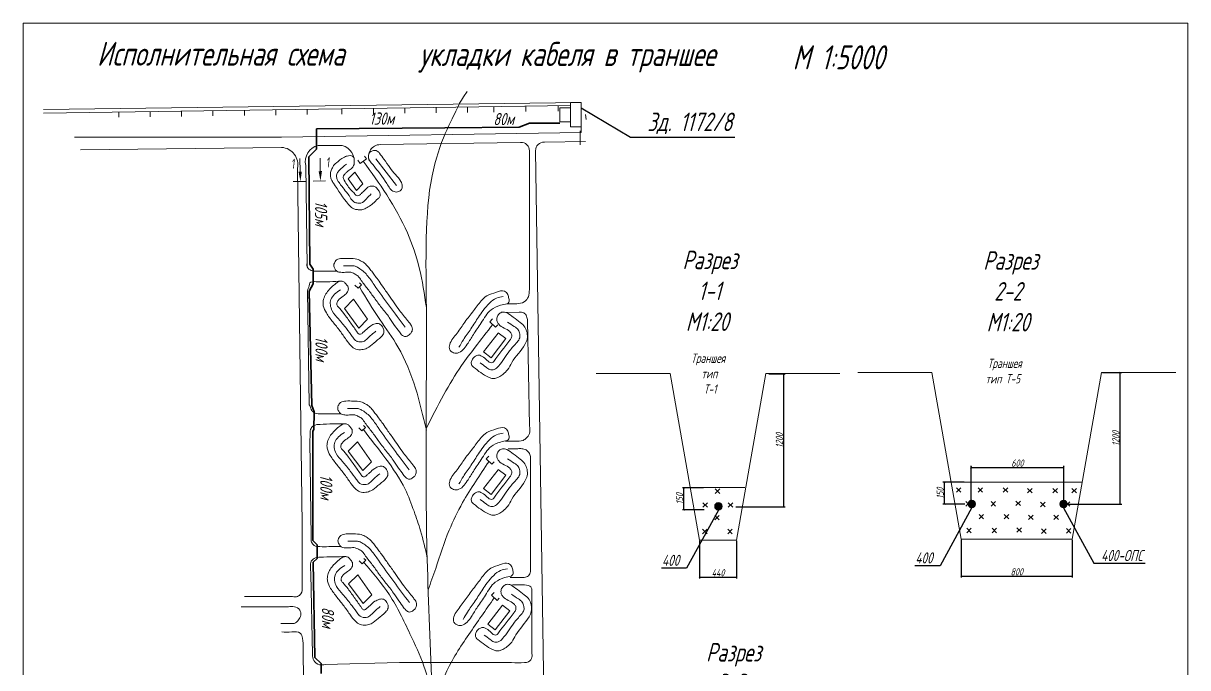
# Model space of a CAD drawing. Header units: millimetres. Extents: x 13096 to 18634, y -492 to 9335.
# Drawn here: x 16575 to 17544, y 3114 to 3650 of the extents above; entities that cross this region are included whole.
import ezdxf
from ezdxf import colors
from ezdxf.entities.mleader import LeaderData, LeaderLine
from ezdxf.enums import TextEntityAlignment as Align
from ezdxf.math import Vec2, Vec3

# ---------------------------------------------------------------- set-up
doc = ezdxf.new("R2010")
doc.units = ezdxf.units.MM
doc.layers.get('Defpoints').update_dxf_attribs({"color": 33})
for name, color, linetype, lineweight in [('Линия выноска', 137, 'Continuous', 20), ('Линия связи (Вновь)', 3, 'Continuous', 60), ('Размерная', 4, 'Continuous', 25), ('Рамка толстая', 7, 'Continuous', 60), ('Строительный', 251, 'Continuous', 13), ('ТаБлица', 253, 'Continuous', 25), ('текст', 7, 'Continuous', 25), ('Элемент эл. схем', 7, 'Continuous', 35)]:
    doc.layers.add(name, color=color, linetype=linetype, lineweight=lineweight)
doc.styles.add('Simplex', font='simplex.shx', dxfattribs={"width": 0.7, "oblique": 15})
doc.dimstyles.new('Simplex', dxfattribs={"dimtxt": 2.5, "dimasz": 2.5, "dimexe": 1.25, "dimexo": 0.625, "dimtad": 1, "dimtxsty": 'Simplex', "dimcen": 2.5, "dimclrt": 2, "dimadec": 0, "dimazin": 0, "dimtfac": 1, "dimtmove": 0, "dimatfit": 3, "dimfxl": 1, "dimarcsym": 0})

# ---------------------------------------------------------------- blocks, each defined once
blk = doc.blocks.new('_None')
blk = doc.blocks.new('_ArchTick')
at = {"color": 0, "linetype": 'ByBlock', "const_width": 0.15}
blk.add_lwpolyline([(-0.5, -0.5), (0.5, 0.5)], dxfattribs=at)
blk = doc.blocks.new('*D133')
at = {"layer": 'Defpoints', "color": 0, "lineweight": 80, "transparency": 16777216}
for p in [(17472.38, 3359.57), (17487.78, 3359.57), (17442.59, 3250.04)]:
    blk.add_point(p, dxfattribs=at)
at = {"layer": 'Размерная', "color": 0, "lineweight": -2, "transparency": 16777216}
for p, q in [((17473, 3359.57), (17489.03, 3359.57)), ((17487.78, 3250.04), (17487.78, 3359.57)), ((17443.22, 3250.04), (17489.03, 3250.04))]:
    blk.add_line(p, q, dxfattribs=at)
at = {"layer": 'Размерная', "color": 0, "lineweight": -2, "transparency": 16777216, "xscale": 1.5, "yscale": 1.5, "zscale": 1.5}
for p, rotation in [((17487.78, 3359.57), 90), ((17487.78, 3250.04), 270)]:
    blk.add_blockref('_ArchTick', p, dxfattribs=dict(at, rotation=rotation))
at = {"layer": 'Размерная', "color": 2, "lineweight": 20, "transparency": 16777216, "insert": (17484.15, 3304.8), "char_height": 2, "attachment_point": 5, "rotation": 90, "style": 'Simplex'}
blk.add_mtext('{\\H3x;1200}', dxfattribs=at)
blk = doc.blocks.new('*D134')
at = {"layer": 'Defpoints', "color": 0, "lineweight": 80, "transparency": 16777216}
for p in [(17355.54, 3220.97), (17447.94, 3220.97), (17447.94, 3190.22)]:
    blk.add_point(p, dxfattribs=at)
at = {"layer": 'Размерная', "color": 0, "lineweight": -2, "transparency": 16777216}
for p, q in [((17355.54, 3220.34), (17355.54, 3188.97)), ((17447.94, 3220.34), (17447.94, 3188.97)), ((17355.54, 3190.22), (17447.94, 3190.22))]:
    blk.add_line(p, q, dxfattribs=at)
at = {"layer": 'Размерная', "color": 0, "lineweight": -2, "transparency": 16777216, "xscale": 1.5, "yscale": 1.5, "zscale": 1.5, "rotation": 180}
blk.add_blockref('_ArchTick', (17355.54, 3190.22), dxfattribs=at)
at = {"layer": 'Размерная', "color": 0, "lineweight": -2, "transparency": 16777216, "xscale": 1.5, "yscale": 1.5, "zscale": 1.5}
blk.add_blockref('_ArchTick', (17447.94, 3190.22), dxfattribs=at)
at = {"layer": 'Размерная', "color": 2, "lineweight": 20, "transparency": 16777216, "insert": (17401.74, 3193.84), "char_height": 2, "attachment_point": 5, "style": 'Simplex'}
blk.add_mtext('{\\H3x;800}', dxfattribs=at)
blk = doc.blocks.new('*D135')
at = {"layer": 'Defpoints', "color": 0, "lineweight": 80, "transparency": 16777216}
for p in [(17194.91, 3358.53), (17207.89, 3358.53), (17167.55, 3247.91)]:
    blk.add_point(p, dxfattribs=at)
at = {"layer": 'Размерная', "color": 0, "lineweight": -2, "transparency": 16777216}
for p, q in [((17195.54, 3358.53), (17209.14, 3358.53)), ((17207.89, 3247.91), (17207.89, 3358.53)), ((17168.17, 3247.91), (17209.14, 3247.91))]:
    blk.add_line(p, q, dxfattribs=at)
at = {"layer": 'Размерная', "color": 0, "lineweight": -2, "transparency": 16777216, "xscale": 1.5, "yscale": 1.5, "zscale": 1.5}
for p, rotation in [((17207.89, 3358.53), 90), ((17207.89, 3247.91), 270)]:
    blk.add_blockref('_ArchTick', p, dxfattribs=dict(at, rotation=rotation))
at = {"layer": 'Размерная', "color": 2, "lineweight": 20, "transparency": 16777216, "insert": (17204.27, 3303.22), "char_height": 2, "attachment_point": 5, "rotation": 90, "style": 'Simplex'}
blk.add_mtext('{\\H3x;1200}', dxfattribs=at)
blk = doc.blocks.new('*D136')
at = {"layer": 'Defpoints', "color": 0, "lineweight": 80, "transparency": 16777216}
for p in [(17137.87, 3220.2), (17168.67, 3220.2), (17168.67, 3189.45)]:
    blk.add_point(p, dxfattribs=at)
at = {"layer": 'Размерная', "color": 0, "lineweight": -2, "transparency": 16777216}
for p, q in [((17137.87, 3219.57), (17137.87, 3188.2)), ((17168.67, 3219.57), (17168.67, 3188.2)), ((17137.87, 3189.45), (17168.67, 3189.45))]:
    blk.add_line(p, q, dxfattribs=at)
at = {"layer": 'Размерная', "color": 0, "lineweight": -2, "transparency": 16777216, "xscale": 1.5, "yscale": 1.5, "zscale": 1.5, "rotation": 180}
blk.add_blockref('_ArchTick', (17137.87, 3189.45), dxfattribs=at)
at = {"layer": 'Размерная', "color": 0, "lineweight": -2, "transparency": 16777216, "xscale": 1.5, "yscale": 1.5, "zscale": 1.5}
blk.add_blockref('_ArchTick', (17168.67, 3189.45), dxfattribs=at)
at = {"layer": 'Размерная', "color": 2, "lineweight": 20, "transparency": 16777216, "insert": (17153.27, 3193.07), "char_height": 2, "attachment_point": 5, "style": 'Simplex'}
blk.add_mtext('{\\H3x;440}', dxfattribs=at)
blk = doc.blocks.new('*D173')
at = {"layer": 'Defpoints', "color": 0, "lineweight": 80, "transparency": 16777216}
for p in [(17440.79, 3280.71), (17363.79, 3251.47), (17440.79, 3251.47)]:
    blk.add_point(p, dxfattribs=at)
at = {"layer": 'Размерная', "color": 0, "lineweight": -2, "transparency": 16777216}
for p, q in [((17363.79, 3252.09), (17363.79, 3281.96)), ((17363.79, 3280.71), (17440.79, 3280.71)), ((17440.79, 3252.09), (17440.79, 3281.96))]:
    blk.add_line(p, q, dxfattribs=at)
at = {"layer": 'Размерная', "color": 0, "lineweight": -2, "transparency": 16777216, "xscale": 1.5, "yscale": 1.5, "zscale": 1.5, "rotation": 180}
blk.add_blockref('_ArchTick', (17363.79, 3280.71), dxfattribs=at)
at = {"layer": 'Размерная', "color": 0, "lineweight": -2, "transparency": 16777216, "xscale": 1.5, "yscale": 1.5, "zscale": 1.5}
blk.add_blockref('_ArchTick', (17440.79, 3280.71), dxfattribs=at)
at = {"layer": 'Размерная', "color": 2, "lineweight": 20, "transparency": 16777216, "insert": (17402.29, 3284.33), "char_height": 2, "attachment_point": 5, "style": 'Simplex'}
blk.add_mtext('{\\H3x;600}', dxfattribs=at)
blk = doc.blocks.new('*D174')
at = {"layer": 'Defpoints', "color": 0, "lineweight": 80, "transparency": 16777216}
for p in [(17341.62, 3268.37), (17358.66, 3268.37), (17359.06, 3250.1)]:
    blk.add_point(p, dxfattribs=at)
at = {"layer": 'Размерная', "color": 0, "lineweight": -2, "transparency": 16777216}
for p, q in [((17358.03, 3268.37), (17340.37, 3268.37)), ((17341.62, 3250.1), (17341.62, 3268.37)), ((17358.44, 3250.1), (17340.37, 3250.1))]:
    blk.add_line(p, q, dxfattribs=at)
at = {"layer": 'Размерная', "color": 0, "lineweight": -2, "transparency": 16777216, "xscale": 1.5, "yscale": 1.5, "zscale": 1.5}
for p, rotation in [((17341.62, 3268.37), 90), ((17341.62, 3250.1), 270)]:
    blk.add_blockref('_ArchTick', p, dxfattribs=dict(at, rotation=rotation))
at = {"layer": 'Размерная', "color": 2, "lineweight": 20, "transparency": 16777216, "insert": (17337.99, 3259.23), "char_height": 2, "attachment_point": 5, "rotation": 90, "style": 'Simplex'}
blk.add_mtext('{\\H3x;150}', dxfattribs=at)
blk = doc.blocks.new('*D175')
at = {"layer": 'Defpoints', "color": 0, "lineweight": 80, "transparency": 16777216}
for p in [(17124.84, 3263.77), (17141.88, 3263.77), (17142.28, 3245.51)]:
    blk.add_point(p, dxfattribs=at)
at = {"layer": 'Размерная', "color": 0, "lineweight": -2, "transparency": 16777216}
for p, q in [((17141.26, 3263.77), (17123.59, 3263.77)), ((17124.84, 3245.51), (17124.84, 3263.77)), ((17141.66, 3245.51), (17123.59, 3245.51))]:
    blk.add_line(p, q, dxfattribs=at)
at = {"layer": 'Размерная', "color": 0, "lineweight": -2, "transparency": 16777216, "xscale": 1.5, "yscale": 1.5, "zscale": 1.5}
for p, rotation in [((17124.84, 3263.77), 90), ((17124.84, 3245.51), 270)]:
    blk.add_blockref('_ArchTick', p, dxfattribs=dict(at, rotation=rotation))
at = {"layer": 'Размерная', "color": 2, "lineweight": 20, "transparency": 16777216, "insert": (17121.21, 3254.64), "char_height": 2, "attachment_point": 5, "rotation": 90, "style": 'Simplex'}
blk.add_mtext('{\\H3x;150}', dxfattribs=at)

msp = doc.modelspace()

# ---------------------------------------------------------------- hatches: boundary and pattern name
at = {"layer": 'Элемент эл. схем', "lineweight": 20, "true_color": 0x000000}
for points in [[(17156.63769, 3248.28291, 1), (17150.47769, 3248.28291, 1)], [(17367.40663, 3250.28659, 1), (17361.24663, 3250.28659, 1)], [(17443.78153, 3250.23668, 1), (17437.62153, 3250.23668, 1)]]:
    msp.add_hatch(color=18, dxfattribs=at).paths.add_polyline_path(points)

# ---------------------------------------------------------------- linework, layer by layer
at = {"color": 18, "lineweight": 20, "true_color": 0x000000}
for points in [[(17030.58113, 3584.43718), (17039.46994, 3584.43718), (17039.46994, 3564.07722), (17030.58113, 3564.07722)], [(17021.75464, 3579.82884), (17030.59932, 3579.82884), (17030.59932, 3568.15823), (17021.75464, 3568.15823)]]:
    msp.add_lwpolyline(points, close=True, dxfattribs=at)
at = {"layer": 'Линия связи (Вновь)', "color": 18, "lineweight": 35, "true_color": 0x000000}
for p, q in [((16987.93767, 3563.88299), (16996.53002, 3567.2206)), ((16996.53002, 3567.2206), (17021.66943, 3567.18672)), ((16819.37296, 3562.39979), (16925.91522, 3563.3176)), ((16819.37842, 3545.62586), (16819.37296, 3562.39979)), ((16925.91522, 3563.3176), (16987.93767, 3563.88299)), ((16812.73595, 3539.17221), (16819.37842, 3545.62586)), ((16813.71703, 3449.71341), (16812.73595, 3539.17221)), ((16816.40809, 3445.59696), (16813.71703, 3449.71341)), ((16816.40809, 3433.51969), (16816.40809, 3445.59696)), ((16813.10519, 3427.45214), (16816.40809, 3433.51969)), ((16815.44008, 3332.17352), (16813.10519, 3427.45214)), ((16817.22546, 3326.92827), (16815.44008, 3332.17352)), ((16817.14424, 3312.37725), (16817.22546, 3326.92827)), ((16816.27691, 3310.84353), (16817.14424, 3312.37725)), ((16816.27691, 3219.75184), (16816.27691, 3310.84353)), ((16819.66181, 3216.32783), (16816.27691, 3219.75184)), ((16819.66181, 3204.81057), (16819.66181, 3216.32783)), ((16816.52085, 3201.71371), (16819.66181, 3204.81057)), ((16817.79098, 3122.40507), (16816.52085, 3201.71371)), ((16823.00161, 3117.53202), (16817.79098, 3122.40507)), ((16823.00161, 3109.16998), (16823.00161, 3117.53202))]:
    msp.add_line(p, q, dxfattribs=at)
at = {"layer": 'Рамка толстая', "color": 18, "lineweight": 20, "true_color": 0x000000}
for p, q in [((16575.33495, 3650.27478), (17543.95995, 3650.27478)), ((16575.33495, 3650.27478), (16575.33495, 2317.14978)), ((17543.95995, 3650.27478), (17543.95995, 2317.14978))]:
    msp.add_line(p, q, dxfattribs=at)
at = {"layer": 'Строительный', "color": 18, "lineweight": 20, "true_color": 0x000000}
for p, q in [((17039.46994, 3584.43718), (16592.12979, 3578.50094)), ((17030.58113, 3581.73594), (16592.2407, 3575.58478)), ((16654.74584, 3576.46191), (16654.74584, 3572.05191)), ((16680.87731, 3576.8286), (16680.87731, 3572.4186)), ((16707.00878, 3577.1953), (16707.00878, 3572.7853)), ((16733.14025, 3577.562), (16733.14025, 3573.152)), ((16759.27172, 3577.9287), (16759.27172, 3573.5187)), ((16785.40319, 3578.2954), (16785.40319, 3573.8854)), ((16811.53466, 3578.6621), (16811.53466, 3574.2521)), ((16840.45201, 3579.06789), (16840.45201, 3574.65789)), ((16866.58348, 3579.43459), (16866.58348, 3575.02459)), ((16892.71495, 3579.80129), (16892.71495, 3575.39129)), ((16918.84642, 3580.16799), (16918.84642, 3575.75799)), ((16944.97789, 3580.53469), (16944.97789, 3576.12469)), ((16966.84726, 3580.84158), (16966.84726, 3576.43158)), ((16993.39995, 3581.21419), (16993.39995, 3576.80419)), ((17020.37732, 3581.59276), (17020.37732, 3577.18276)), ((17043.51589, 3570.10296), (17042.92892, 3574.47372)), ((16790.09638, 3555.55927), (16617.95162, 3555.55927)), ((17039.46994, 3559.38212), (16790.09638, 3555.55927)), ((17038.6541, 3549.11829), (17038.6541, 3560.89494)), ((17039.46994, 3564.07722), (17039.46994, 3559.38212)), ((16790.25986, 3546.99504), (16622.80822, 3544.99548)), ((16840.47953, 3548.68976), (16820.64953, 3548.68976)), ((16989.07334, 3551.05026), (16872.20235, 3549.32117)), ((17042.8829, 3551.81844), (17008.78117, 3551.25484)), ((16855.43611, 3533.69603), (16853.631, 3536.27468)), ((16860.7657, 3537.42683), (16855.43611, 3533.69603)), ((16859.21105, 3539.6477), (16860.7657, 3537.42683)), ((16868.47865, 3537.45231), (16885.77163, 3515.18979)), ((16996.30542, 3428.65966), (16996.30542, 3544.05731)), ((17001.5491, 3544.26189), (17016.09021, 2563.96672)), ((16803.50438, 3529.66952), (16807.37936, 3232.95329)), ((16811.54523, 3447.79113), (16810.30517, 3531.93431)), ((16851.13993, 3526.5175), (16845.48138, 3520.85895)), ((16857.83525, 3516.64282), (16851.13993, 3526.5175)), ((16845.48138, 3520.85895), (16852.41566, 3511.22323)), ((16852.41566, 3511.22323), (16857.83525, 3516.64282)), ((16851.25994, 3432.24484), (16853.76552, 3429.73926)), ((16853.76552, 3429.73926), (16856.65801, 3432.63174)), ((16856.65801, 3432.63174), (16855.02121, 3434.26855)), ((16813.23986, 3332.8046), (16811.84335, 3427.56265)), ((16850.07021, 3420.66944), (16842.40815, 3413.00738)), ((16861.79259, 3403.97114), (16850.07021, 3420.66944)), ((16842.40815, 3413.00738), (16854.50819, 3396.68674)), ((16987.82493, 3409.94862), (16977.57985, 3409.47539)), ((16854.50819, 3396.68674), (16861.79259, 3403.97114)), ((16963.55783, 3401.9617), (16965.75607, 3404.21461)), ((16968.21418, 3397.41836), (16963.55783, 3401.9617)), ((16996.41256, 3315.30954), (16994.80327, 3402.84759)), ((16970.10741, 3399.35868), (16968.21418, 3397.41836)), ((16854.54454, 3313.55659), (16857.05013, 3311.051)), ((16857.05013, 3311.051), (16859.94262, 3313.94349)), ((16859.94262, 3313.94349), (16858.30582, 3315.58029)), ((16814.86883, 3222.27287), (16813.68384, 3302.67867)), ((16853.35482, 3301.98119), (16845.69276, 3294.31913)), ((16845.69276, 3294.31913), (16857.79279, 3277.99849)), ((16865.0772, 3285.28289), (16853.35482, 3301.98119)), ((16857.79279, 3277.99849), (16865.0772, 3285.28289)), ((16960.41521, 3287.9216), (16962.61345, 3290.17452)), ((16965.07155, 3283.37826), (16960.41521, 3287.9216)), ((16966.96478, 3285.31859), (16965.07155, 3283.37826)), ((16997.17686, 3198.54822), (16997.17686, 3285.9126)), ((17150.94887, 3262.746), (17154.69088, 3259.00399)), ((17154.69088, 3262.746), (17150.94887, 3259.00399)), ((17351.58681, 3263.74041), (17355.32882, 3259.9984)), ((17355.32882, 3263.74041), (17351.58681, 3259.9984)), ((17369.54018, 3263.75798), (17373.28218, 3260.01597)), ((17373.28218, 3263.75798), (17369.54018, 3260.01597)), ((17390.57463, 3263.75798), (17394.31664, 3260.01597)), ((17394.31664, 3263.75798), (17390.57463, 3260.01597)), ((17410.79508, 3263.20117), (17414.53709, 3259.45916)), ((17414.53709, 3263.20117), (17410.79508, 3259.45916)), ((17431.82953, 3263.20117), (17435.57154, 3259.45916)), ((17435.57154, 3263.20117), (17431.82953, 3259.45916)), ((17447.68688, 3263.2244), (17451.42889, 3259.4824)), ((17451.42889, 3263.2244), (17447.68688, 3259.4824)), ((17140.74551, 3251.24444), (17144.48752, 3247.50243)), ((17144.48752, 3251.24444), (17140.74551, 3247.50243)), ((17161.77997, 3251.24444), (17165.52198, 3247.50243)), ((17165.52198, 3251.24444), (17161.77997, 3247.50243)), ((17359.33682, 3252.25642), (17363.07883, 3248.51441)), ((17363.07883, 3252.25642), (17359.33682, 3248.51441)), ((17380.37127, 3252.25642), (17384.11328, 3248.51441)), ((17384.11328, 3252.25642), (17380.37127, 3248.51441)), ((17401.00119, 3252.66041), (17404.7432, 3248.9184)), ((17404.7432, 3252.66041), (17401.00119, 3248.9184)), ((17421.62617, 3251.69961), (17425.36818, 3247.9576)), ((17425.36818, 3251.69961), (17421.62617, 3247.9576)), ((17442.2561, 3252.1036), (17445.9981, 3248.36159)), ((17445.9981, 3252.1036), (17442.2561, 3248.36159)), ((17150.54568, 3240.70061), (17154.28769, 3236.9586)), ((17154.28769, 3240.70061), (17150.54568, 3236.9586)), ((17370.36855, 3241.51654), (17374.11056, 3237.77454)), ((17374.11056, 3241.51654), (17370.36855, 3237.77454)), ((17391.403, 3241.51654), (17395.14501, 3237.77454)), ((17395.14501, 3241.51654), (17391.403, 3237.77454)), ((17411.62345, 3240.95974), (17415.36546, 3237.21773)), ((17415.36546, 3240.95974), (17411.62345, 3237.21773)), ((17432.65791, 3240.95974), (17436.39992, 3237.21773)), ((17436.39992, 3240.95974), (17432.65791, 3237.21773)), ((16807.37936, 3232.95329), (16807.37936, 3186.60804)), ((17140.34233, 3229.19905), (17144.08433, 3225.45704)), ((17144.08433, 3229.19905), (17140.34233, 3225.45704)), ((17161.37678, 3229.19905), (17165.11879, 3225.45704)), ((17165.11879, 3229.19905), (17161.37678, 3225.45704)), ((17360.16519, 3230.01499), (17363.9072, 3226.27298)), ((17363.9072, 3230.01499), (17360.16519, 3226.27298)), ((17381.19965, 3230.01499), (17384.94165, 3226.27298)), ((17384.94165, 3230.01499), (17381.19965, 3226.27298)), ((17401.82957, 3230.41898), (17405.57158, 3226.67697)), ((17405.57158, 3230.41898), (17401.82957, 3226.67697)), ((17422.45455, 3229.45818), (17426.19656, 3225.71617)), ((17426.19656, 3229.45818), (17422.45455, 3225.71617)), ((17443.08447, 3229.86217), (17446.82648, 3226.12016)), ((17446.82648, 3229.86217), (17443.08447, 3226.12016)), ((16854.81666, 3203.00487), (16857.32225, 3200.49928)), ((16857.32225, 3200.49928), (16860.21474, 3203.39177)), ((16860.21474, 3203.39177), (16858.57794, 3205.02857)), ((16814.55334, 3192.13575), (16815.81749, 3124.94424)), ((16853.62694, 3191.42947), (16845.96488, 3183.76741)), ((16865.34932, 3174.73117), (16853.62694, 3191.42947)), ((16845.96488, 3183.76741), (16858.06491, 3167.44676)), ((16799.18617, 3173.22804), (16759.28561, 3173.22804)), ((16858.06491, 3167.44676), (16865.34932, 3174.73117)), ((16964.76409, 3174.47279), (16966.96233, 3176.7257)), ((16969.42043, 3169.92945), (16964.76409, 3174.47279)), ((16971.31367, 3171.86977), (16969.42043, 3169.92945)), ((16998.40673, 3126.35378), (16998.40673, 3175.99092)), ((16756.49329, 3164.778), (16795.9709, 3164.778)), ((16888.35774, 3118.23193), (16826.41138, 3116.6955)), ((16974.71088, 3118.23193), (16888.35774, 3118.23193))]:
    msp.add_line(p, q, dxfattribs=at)
for points in [[(16970.24382, 3392.4605), (16958.29111, 3376.76224), (16964.54656, 3371.99932), (16976.68162, 3387.93707), (16970.42617, 3392.69999)], [(16970.24382, 3278.72463), (16958.29111, 3263.02637), (16964.54656, 3258.26345), (16976.68162, 3274.2012), (16970.42617, 3278.96412)], [(16973.87241, 3166.10443), (16961.73736, 3150.16668), (16967.99281, 3145.40376), (16980.12786, 3161.34151), (16973.87241, 3166.10443)]]:
    msp.add_lwpolyline(points, dxfattribs=at)
for centre, radius, start, end in [((16789.21069, 3532.46784), 14.56504, 348.92312265, 85.86922356), ((16823.9107, 3535.10551), 13.97022, 103.49952732, 193.12034259), ((16836.84978, 3535.31381), 13.85969, 348.95296455, 74.81764387), ((16872.32737, 3539.43242), 9.88954, 90.72433398, 202.13249375), ((16989.73252, 3544.49582), 6.58751, 356.18317171, 95.74288416), ((17008.122, 3544.7004), 6.58751, 84.25711584, 183.81682829)]:
    msp.add_arc(centre, radius, start, end, dxfattribs=at)
msp.add_open_spline([(16944.46245, 3593.43579), (16935.0754, 3579.25608), (16944.46245, 3593.43579), (16908.16306, 3527.65158), (16911.94505, 3394.77422), (16908.15744, 3222.59445), (16920.11912, 3024.54384), (16918.20496, 2830.71075), (16916.07221, 2696.77587), (16919.65874, 2609.81399), (16929.29255, 2559.13693), (16929.29255, 2559.13693), (16929.29255, 2559.13693), (16929.29255, 2559.13693), (16929.29255, 2559.13693), (16929.29255, 2559.13693), (16929.29255, 2559.13693), (16929.29255, 2559.13693), (16929.29255, 2559.13693)], degree=3, knots=[0, 0, 0, 0, 25.836333109, 49.871244762, 76.873917157, 116.334767859, 166.936096042, 211.721259242, 248.246118291, 257.850777941, 271.152471293, 282.284588503, 290.662390358, 305.749777897, 312.760031631, 324.633986925, 330.142951601, 332.123990533, 332.123990533, 332.123990533, 332.123990533], dxfattribs=at)
for points in [[(16850.45266, 3532.65808), (16848.95856, 3529.85759), (16845.47445, 3527.43871), (16844.05237, 3526.01663), (16842.2521, 3524.21636), (16841.40788, 3522.35755), (16842.2521, 3519.64369), (16845.25507, 3515.0036), (16848.30905, 3511.18555), (16850.75856, 3508.73604), (16852.64721, 3506.84738), (16853.9781, 3506.84738), (16855.7497, 3507.76374), (16856.69397, 3508.70802), (16857.96305, 3509.97709), (16859.23207, 3511.24611), (16861.41609, 3513.43013), (16863.99303, 3514.75827), (16866.20202, 3514.75827), (16868.62318, 3513.78142), (16870.09896, 3512.30563), (16871.63487, 3509.88762), (16872.10439, 3508.17671), (16871.63487, 3505.58085), (16870.0707, 3504.01668), (16867.97522, 3501.9212), (16860.23265, 3496.35823), (16856.98476, 3495.11929), (16853.97306, 3495.11929), (16851.00993, 3495.58198), (16848.48459, 3496.9055), (16845.91911, 3499.47098), (16833.32325, 3517.23369), (16831.71725, 3520.04927), (16831.00703, 3522.56649), (16830.88092, 3526.11641), (16832.11949, 3529.25381), (16833.47153, 3531.81968), (16835.8075, 3534.15564), (16841.9097, 3538.61783), (16844.68491, 3539.82171), (16847.35057, 3540.17596), (16849.06681, 3539.82171), (16850.32251, 3538.56602)], [(16858.1009, 3535.56143), (16877.65882, 3507.45207), (16894.81489, 3475.91475), (16904.77587, 3446.69474), (16910.60895, 3413.78623)], [(16866.33631, 3532.35125), (16877.75617, 3516.84854), (16883.7745, 3510.17966), (16887.57041, 3510.17966), (16889.87185, 3511.88172), (16890.52942, 3514.80807), (16889.45341, 3518.57053), (16884.84686, 3524.35341), (16880.36168, 3530.18635), (16875.24764, 3537.15776), (16871.65577, 3542.10061), (16869.80361, 3543.95277), (16867.68053, 3544.54919), (16865.73775, 3544.13114), (16863.55585, 3542.99643), (16862.43783, 3539.43242), (16863.49685, 3535.87482), (16866.33631, 3532.35125)], [(16844.11044, 3533.16177), (16838.14607, 3527.85392), (16836.38657, 3525.41692), (16835.99618, 3522.54047), (16836.82645, 3519.66401), (16839.34565, 3515.92758), (16843.22454, 3510.97368), (16847.26995, 3505.36531), (16850.26909, 3501.64989), (16853.58815, 3500.61117), (16856.14741, 3500.61117), (16860.7461, 3504.20674), (16864.78494, 3508.28172)], [(16836.10303, 3443.99729), (16825.85405, 3443.99729), (16818.51071, 3443.99729), (16813.86188, 3444.99161), (16812.05233, 3446.80115), (16811.31211, 3448.60886), (16811.49035, 3451.51547)], [(16896.76871, 3400.69147), (16898.61074, 3397.86151), (16898.99269, 3395.65308), (16898.0127, 3392.74085), (16896.18912, 3390.91727), (16893.06538, 3389.58597), (16890.71452, 3390.48348), (16888.18003, 3393.47951), (16884.21515, 3398.84281), (16879.78619, 3405.41219), (16873.39275, 3413.70181), (16867.35154, 3421.677), (16862.0827, 3428.9476), (16856.53412, 3436.22079), (16853.65019, 3439.98106), (16850.73794, 3441.87399), (16847.72027, 3443.03078), (16843.3233, 3443.03078), (16839.49877, 3443.03078), (16836.13112, 3443.97709), (16834.40924, 3446.16426), (16833.56952, 3448.73104), (16834.11067, 3450.77076), (16835.93094, 3453.30197), (16840.38699, 3454.58468), (16846.71549, 3454.58468), (16852.82175, 3454.04549), (16856.92963, 3452.12865), (16859.93059, 3450.02752), (16862.69738, 3446.98057), (16865.16209, 3443.87563), (16867.54652, 3440.55673), (16870.42773, 3436.85629), (16874.07151, 3431.55095), (16879.50157, 3423.94949), (16888.39071, 3411.28035), (16894.95572, 3403.01165), (16896.76871, 3400.69147)], [(16893.07663, 3397.42675), (16867.16615, 3432.7328), (16861.24168, 3440.7875), (16857.96117, 3444.06801), (16854.24009, 3446.6895), (16851.27764, 3448.20688), (16848.33335, 3448.48377), (16841.63532, 3448.48377)], [(16840.01587, 3435.71356), (16818.89682, 3435.22867), (16813.67911, 3434.15458), (16813.06531, 3431.86173), (16811.84335, 3427.56265), (16811.93433, 3421.38954)], [(16836.38838, 3434.57441), (16829.16007, 3427.98429), (16826.49868, 3424.04097), (16824.86465, 3419.3996), (16824.86465, 3415.28926), (16827.42759, 3409.28766), (16832.78673, 3401.77881), (16838.68572, 3394.37437), (16843.97731, 3386.9013), (16848.01776, 3381.89859), (16851.92662, 3379.17778), (16857.02843, 3378.69502), (16861.16156, 3379.91138), (16867.0353, 3384.20712), (16873.06562, 3389.46609), (16875.21437, 3392.76889), (16875.21437, 3395.20161), (16874.12503, 3397.60233), (16871.5567, 3400.17065), (16867.96825, 3400.17065), (16864.34775, 3398.52673), (16859.98256, 3394.87704), (16858.11165, 3393.16651), (16855.95475, 3391.5621), (16854.72361, 3391.5621), (16853.14135, 3393.14436), (16847.82457, 3400.73378), (16841.89177, 3408.84003), (16837.45746, 3414.10628), (16836.18018, 3415.93165), (16836.18018, 3417.44144), (16837.25585, 3419.68977), (16841.53004, 3423.30157), (16844.49881, 3425.89892), (16845.4959, 3427.84141), (16845.4959, 3430.83527), (16843.82578, 3433.25093), (16841.93499, 3435.14172), (16839.03419, 3435.65537), (16837.01509, 3434.93316), (16836.38838, 3434.57441)], [(16854.9358, 3430.90954), (16871.88417, 3403.69685), (16887.01664, 3381.01962), (16901.57693, 3346.72378), (16910.6564, 3311.64966)], [(16839.13116, 3428.43812), (16834.24121, 3424.74986), (16831.19652, 3420.38089), (16830.77553, 3415.91615), (16832.33024, 3410.95304), (16837.56704, 3404.23859), (16844.1017, 3396.2532), (16848.92766, 3389.71206), (16851.19267, 3386.79509), (16853.20442, 3385.49759), (16855.82735, 3385.06509), (16858.37388, 3385.39582), (16861.58658, 3387.94188), (16868.59446, 3394.10424)], [(16977.82651, 3416.80594), (16972.27166, 3415.56942), (16964.45337, 3411.78232), (16956.26661, 3400.97866), (16949.70543, 3391.16608), (16944.61173, 3383.14032), (16936.43598, 3375.85427), (16932.24417, 3376.49407), (16930.08719, 3378.65105), (16930.08719, 3382.89717), (16936.23647, 3392.53982), (16942.66962, 3401.66398), (16949.77554, 3410.92505), (16956.14821, 3419.19026), (16960.84443, 3423.39855), (16968.93696, 3426.48127), (16975.51578, 3427.35375), (16978.3672, 3424.50233), (16979.24184, 3421.30463), (16979.24184, 3418.28007), (16977.82651, 3416.80594)], [(16974.54342, 3422.92604), (16968.89566, 3421.59396), (16963.17775, 3417.41944), (16957.76353, 3411.25748), (16954.02489, 3405.85885), (16947.72271, 3396.13737), (16941.43608, 3386.92506), (16937.7163, 3380.6978)], [(16996.30542, 3428.65966), (16995.45789, 3422.72684), (16992.03639, 3418.45781), (16985.75417, 3416.80594), (16977.82651, 3416.80594)], [(16977.57985, 3409.47539), (16973.91027, 3409.94862), (16971.27441, 3408.49837), (16969.53002, 3405.71106), (16969.53002, 3402.18333), (16970.92255, 3399.79839), (16979.97403, 3393.73665), (16981.50747, 3391.69298), (16981.50747, 3388.97602), (16980.14771, 3386.64223), (16966.62334, 3368.90523), (16965.61933, 3367.90122), (16963.9891, 3367.90122), (16960.17326, 3370.73329), (16955.98204, 3373.65527), (16953.98306, 3374.11614), (16951.55356, 3373.34804), (16949.02473, 3370.81921), (16948.00871, 3367.96301), (16948.5315, 3365.50508), (16949.94548, 3364.0911), (16962.25401, 3355.74599), (16965.01659, 3354.72201), (16967.71154, 3354.72201), (16970.66521, 3355.73435), (16974.33035, 3358.14676), (16978.19233, 3362.00874), (16981.67757, 3367.90057), (16992.6466, 3383.0568), (16994.44992, 3387.45049), (16994.35087, 3392.83873), (16992.59364, 3397.37111), (16988.63342, 3401.33133), (16982.93036, 3405.67819), (16977.57985, 3409.47539)], [(16994.80327, 3402.84759), (16994.02108, 3406.41771), (16991.60157, 3409.31969), (16987.82493, 3409.94862)], [(16978.08248, 3401.68541), (16983.73454, 3397.88791), (16987.00678, 3395.18012), (16988.29585, 3391.67983), (16988.29585, 3388.62598), (16986.08309, 3384.96057), (16979.90019, 3377.71291), (16970.65771, 3364.95439), (16967.04769, 3362.1767), (16963.31594, 3362.1767), (16960.36849, 3364.05041), (16955.37729, 3367.77862)], [(16910.40908, 3312.71013), (16925.19768, 3341.38647), (16939.94869, 3365.40141), (16951.26167, 3380.78608), (16965.88601, 3399.69003)], [(16839.38764, 3325.30904), (16829.13865, 3325.30904), (16821.79532, 3325.30904), (16817.14648, 3326.30336), (16815.33694, 3328.1129), (16814.59671, 3329.92061), (16813.23986, 3332.8046)], [(16900.05332, 3282.00322), (16901.89535, 3279.17325), (16902.27729, 3276.96483), (16901.29731, 3274.0526), (16899.47372, 3272.22902), (16896.34999, 3270.89771), (16893.99913, 3271.79523), (16891.46463, 3274.79126), (16887.49976, 3280.15456), (16883.0708, 3286.72393), (16876.67735, 3295.01356), (16870.63615, 3302.98875), (16865.36731, 3310.25935), (16859.81873, 3317.53254), (16856.9348, 3321.29281), (16854.02254, 3323.18574), (16851.00487, 3324.34253), (16846.60791, 3324.34253), (16842.78338, 3324.34253), (16839.41572, 3325.28884), (16837.69385, 3327.476), (16836.85412, 3330.04279), (16837.39528, 3332.08251), (16839.21554, 3334.61372), (16843.6716, 3335.89643), (16850.00009, 3335.89643), (16856.10635, 3335.35724), (16860.21423, 3333.4404), (16863.2152, 3331.33927), (16865.98199, 3328.29232), (16868.4467, 3325.18738), (16870.83113, 3321.86848), (16873.71234, 3318.16804), (16877.35612, 3312.8627), (16882.78618, 3305.26124), (16891.67532, 3292.5921), (16898.24033, 3284.3234), (16900.05332, 3282.00322)], [(16896.36123, 3278.7385), (16870.45076, 3314.04455), (16864.52629, 3322.09925), (16861.24577, 3325.37976), (16857.5247, 3328.00125), (16854.56225, 3329.51863), (16851.61795, 3329.79552), (16844.91993, 3329.79552)], [(16843.30047, 3317.02531), (16822.18142, 3316.54042), (16816.96372, 3315.46633), (16814.67087, 3313.17348), (16814.00186, 3308.85781), (16813.68384, 3302.67867)], [(16839.67299, 3315.88616), (16832.44467, 3309.29604), (16829.78328, 3305.35272), (16828.14926, 3300.71135), (16828.14926, 3296.60101), (16830.7122, 3290.59941), (16836.07134, 3283.09056), (16841.97033, 3275.68612), (16847.26192, 3268.21304), (16851.30237, 3263.21034), (16855.21122, 3260.48953), (16860.31304, 3260.00677), (16864.44617, 3261.22313), (16870.31991, 3265.51887), (16876.35023, 3270.77784), (16878.49898, 3274.08064), (16878.49898, 3276.51336), (16877.40963, 3278.91408), (16874.84131, 3281.4824), (16871.25286, 3281.4824), (16867.63235, 3279.83848), (16863.26716, 3276.18879), (16861.39625, 3274.47826), (16859.23935, 3272.87385), (16858.00822, 3272.87385), (16856.42596, 3274.45611), (16851.10918, 3282.04553), (16845.17638, 3290.15177), (16840.74206, 3295.41803), (16839.46479, 3297.2434), (16839.46479, 3298.75319), (16840.54045, 3301.00152), (16844.81464, 3304.61332), (16847.78342, 3307.21067), (16848.78051, 3309.15315), (16848.78051, 3312.14702), (16847.11039, 3314.56268), (16845.21959, 3316.45347), (16842.3188, 3316.96712), (16840.2997, 3316.24491), (16839.67299, 3315.88616)], [(16977.82651, 3303.07007), (16972.27166, 3301.83355), (16964.45337, 3298.04644), (16956.26661, 3287.24279), (16949.70543, 3277.4302), (16944.61173, 3269.40445), (16936.43598, 3262.11839), (16932.24417, 3262.7582), (16930.08719, 3264.91518), (16930.08719, 3269.1613), (16936.23647, 3278.80395), (16942.66962, 3287.9281), (16949.77554, 3297.18917), (16956.14821, 3305.45439), (16960.84443, 3309.66268), (16968.93696, 3312.7454), (16975.51578, 3313.61787), (16978.3672, 3310.76646), (16979.24184, 3307.56876), (16979.24184, 3304.5442), (16977.82651, 3303.07007)], [(16996.41256, 3315.30954), (16996.41256, 3308.90571), (16993.67539, 3304.89617), (16991.08768, 3303.22395), (16984.31093, 3302.4724), (16976.35378, 3302.4724)], [(16842.41577, 3309.74987), (16837.52582, 3306.06161), (16834.48113, 3301.69264), (16834.06014, 3297.2279), (16835.61485, 3292.26479), (16840.85164, 3285.55034), (16847.38631, 3277.56495), (16852.21226, 3271.02381), (16854.47728, 3268.10684), (16856.48903, 3266.80934), (16859.11196, 3266.37684), (16861.65849, 3266.70757), (16864.87119, 3269.25363), (16871.87907, 3275.41599)], [(16858.22041, 3312.22129), (16876.78372, 3287.96913), (16892.97689, 3262.71931), (16900.35461, 3244.17356), (16905.83967, 3227.92794), (16911.29336, 3205.55256)], [(16974.54342, 3309.19016), (16968.89566, 3307.85809), (16963.17775, 3303.68357), (16957.76353, 3297.5216), (16954.02489, 3292.12298), (16947.72271, 3282.4015), (16941.43608, 3273.18918), (16937.7163, 3266.96193)], [(16977.57985, 3295.73952), (16973.91027, 3296.21274), (16971.27441, 3294.7625), (16969.53002, 3291.97519), (16969.53002, 3288.44746), (16970.92255, 3286.06252), (16979.97403, 3280.00078), (16981.50747, 3277.95711), (16981.50747, 3275.24015), (16980.14771, 3272.90636), (16966.62334, 3255.16936), (16965.61933, 3254.16535), (16963.9891, 3254.16535), (16960.17326, 3256.99742), (16955.98204, 3259.9194), (16953.98306, 3260.38027), (16951.55356, 3259.61216), (16949.02473, 3257.08334), (16948.00871, 3254.22714), (16948.5315, 3251.76921), (16949.94548, 3250.35523), (16962.25401, 3242.01012), (16965.01659, 3240.98614), (16967.71154, 3240.98614), (16970.66521, 3241.99848), (16974.33035, 3244.41089), (16978.19233, 3248.27287), (16981.67757, 3254.1647), (16992.6466, 3269.32093), (16994.44992, 3273.71461), (16994.35087, 3279.10285), (16992.59364, 3283.63524), (16988.63342, 3287.59546), (16982.93036, 3291.94232), (16977.57985, 3295.73952)], [(16997.17686, 3285.9126), (16997.17686, 3289.79973), (16995.87931, 3292.98634), (16993.5316, 3295.33406), (16989.964, 3296.28884), (16986.71638, 3296.28884), (16978.65531, 3296.28884)], [(16962.74338, 3285.64993), (16940.76373, 3251.3752), (16929.62048, 3228.44635), (16918.38413, 3196.59663), (16912.08846, 3178.80907)], [(16978.08248, 3287.94953), (16983.73454, 3284.15204), (16987.00678, 3281.44425), (16988.29585, 3277.94396), (16988.29585, 3274.8901), (16986.08309, 3271.2247), (16979.90019, 3263.97703), (16970.65771, 3251.21852), (16967.04769, 3248.44083), (16963.31594, 3248.44083), (16960.36849, 3250.31453), (16955.37729, 3254.04275)], [(16839.65976, 3214.75732), (16829.41077, 3214.75732), (16822.06744, 3214.75732), (16817.4186, 3215.75164), (16815.60906, 3217.56118), (16814.86883, 3219.36888), (16814.86883, 3222.27287)], [(16900.32544, 3171.4515), (16902.16747, 3168.62153), (16902.54942, 3166.41311), (16901.56943, 3163.50088), (16899.74585, 3161.67729), (16896.62211, 3160.34599), (16894.27125, 3161.2435), (16891.73676, 3164.23954), (16887.77188, 3169.60284), (16883.34292, 3176.17221), (16876.94947, 3184.46184), (16870.90827, 3192.43702), (16865.63943, 3199.70762), (16860.09085, 3206.98081), (16857.20692, 3210.74109), (16854.29466, 3212.63401), (16851.27699, 3213.79081), (16846.88003, 3213.79081), (16843.0555, 3213.79081), (16839.68784, 3214.73712), (16837.96597, 3216.92428), (16837.12624, 3219.49107), (16837.6674, 3221.53078), (16839.48766, 3224.06199), (16843.94372, 3225.3447), (16850.27221, 3225.3447), (16856.37847, 3224.80552), (16860.48635, 3222.88868), (16863.48732, 3220.78755), (16866.25411, 3217.74059), (16868.71882, 3214.63566), (16871.10325, 3211.31676), (16873.98446, 3207.61632), (16877.62824, 3202.31097), (16883.0583, 3194.70951), (16891.94744, 3182.04037), (16898.51245, 3173.77168), (16900.32544, 3171.4515)], [(16896.63335, 3168.18677), (16870.72288, 3203.49283), (16864.79841, 3211.54752), (16861.5179, 3214.82804), (16857.79682, 3217.44953), (16854.83437, 3218.9669), (16851.89007, 3219.2438), (16845.19205, 3219.2438)], [(16843.57259, 3206.47358), (16822.45355, 3205.98869), (16817.23584, 3204.91461), (16814.94299, 3202.62176), (16814.27398, 3198.30608), (16814.55334, 3192.13575)], [(16839.94511, 3205.33444), (16832.71679, 3198.74432), (16830.0554, 3194.801), (16828.42138, 3190.15962), (16828.42138, 3186.04928), (16830.98432, 3180.04769), (16836.34346, 3172.53884), (16842.24245, 3165.13439), (16847.53404, 3157.66132), (16851.57449, 3152.65862), (16855.48334, 3149.93781), (16860.58516, 3149.45505), (16864.71829, 3150.6714), (16870.59203, 3154.96714), (16876.62235, 3160.22611), (16878.7711, 3163.52892), (16878.7711, 3165.96164), (16877.68175, 3168.36236), (16875.11343, 3170.93068), (16871.52498, 3170.93068), (16867.90448, 3169.28676), (16863.53928, 3165.63707), (16861.66838, 3163.92653), (16859.51147, 3162.32213), (16858.28034, 3162.32213), (16856.69808, 3163.90439), (16851.3813, 3171.49381), (16845.4485, 3179.60005), (16841.01418, 3184.8663), (16839.73691, 3186.69168), (16839.73691, 3188.20146), (16840.81257, 3190.4498), (16845.08676, 3194.0616), (16848.05554, 3196.65895), (16849.05263, 3198.60143), (16849.05263, 3201.5953), (16847.38251, 3204.01095), (16845.49171, 3205.90175), (16842.59092, 3206.4154), (16840.57182, 3205.69319), (16839.94511, 3205.33444)], [(16842.68789, 3199.19815), (16837.79794, 3195.50989), (16834.75325, 3191.14091), (16834.33226, 3186.67617), (16835.88697, 3181.71307), (16841.12376, 3174.99861), (16847.65843, 3167.01323), (16852.48438, 3160.47209), (16854.7494, 3157.55512), (16856.76115, 3156.25762), (16859.38408, 3155.82511), (16861.93061, 3156.15585), (16865.14331, 3158.7019), (16872.15119, 3164.86427)], [(16858.42038, 3201.75283), (16879.87877, 3174.63234), (16896.94207, 3142.34606), (16908.58754, 3115.39709), (16915.49186, 3089.30977)], [(16981.27276, 3190.21038), (16975.7179, 3188.97386), (16967.89961, 3185.18675), (16959.71285, 3174.3831), (16953.15168, 3164.57051), (16948.05797, 3156.54476), (16939.88222, 3149.2587), (16935.69041, 3149.89851), (16933.53343, 3152.05549), (16933.53343, 3156.30161), (16939.68271, 3165.94426), (16946.11586, 3175.06841), (16953.22178, 3184.32948), (16959.59445, 3192.5947), (16964.29068, 3196.80299), (16972.3832, 3199.88571), (16978.96202, 3200.75818), (16981.81344, 3197.90676), (16982.68808, 3194.70907), (16982.68808, 3191.6845), (16981.27276, 3190.21038)], [(16997.17686, 3198.54822), (16997.17686, 3193.9947), (16995.56985, 3190.4607), (16992.03251, 3189.09037), (16987.19572, 3189.09037), (16980.2446, 3189.09037)], [(16977.98967, 3196.33047), (16972.3419, 3194.9984), (16966.62399, 3190.82388), (16961.20977, 3184.66191), (16957.47113, 3179.26329), (16951.16895, 3169.54181), (16944.88232, 3160.32949), (16941.16255, 3154.10224)], [(16807.37936, 3186.60804), (16807.37936, 3181.05954), (16806.33856, 3175.56507), (16803.55323, 3173.36329), (16799.18617, 3173.22804)], [(16981.02609, 3182.87983), (16977.35652, 3183.35305), (16974.72065, 3181.9028), (16972.97626, 3179.11549), (16972.97626, 3175.58777), (16974.36879, 3173.20282), (16983.42028, 3167.14108), (16984.95372, 3165.09742), (16984.95372, 3162.38046), (16983.59395, 3160.04667), (16970.06958, 3142.30967), (16969.06557, 3141.30566), (16967.43534, 3141.30566), (16963.6195, 3144.13773), (16959.42828, 3147.05971), (16957.42931, 3147.52058), (16954.9998, 3146.75247), (16952.47097, 3144.22365), (16951.45495, 3141.36745), (16951.97774, 3138.90952), (16953.39172, 3137.49554), (16965.70025, 3129.15043), (16968.46283, 3128.12645), (16971.15779, 3128.12645), (16974.11145, 3129.13879), (16977.77659, 3131.5512), (16981.63857, 3135.41318), (16985.12381, 3141.30501), (16996.09284, 3156.46124), (16997.89617, 3160.85492), (16997.79711, 3166.24316), (16996.03988, 3170.77555), (16992.07966, 3174.73577), (16986.3766, 3179.08263), (16981.02609, 3182.87983)], [(16998.40673, 3175.99092), (16998.40673, 3178.25635), (16997.92586, 3180.74082), (16995.31855, 3182.44702), (16989.4879, 3182.89757), (16982.30099, 3182.89757)], [(16967.09226, 3172.20112), (16945.98852, 3141.74675), (16926.76067, 3109.41828), (16916.05802, 3074.33362)], [(16981.52872, 3175.08984), (16987.18079, 3171.29235), (16990.45302, 3168.58456), (16991.7421, 3165.08427), (16991.7421, 3162.03041), (16989.52933, 3158.36501), (16983.34643, 3151.11734), (16974.10395, 3138.35883), (16970.49393, 3135.58114), (16966.76219, 3135.58114), (16963.81474, 3137.45484), (16958.82354, 3141.18306)], [(16795.9709, 3164.778), (16800.83756, 3164.778), (16805.26251, 3162.02106), (16806.07629, 3157.63911), (16804.29615, 3153.82811), (16801.79975, 3151.33172), (16796.61189, 3150.7222), (16789.63594, 3150.7222)], [(16790.2972, 3143.75379), (16798.68644, 3143.75379), (16805.68494, 3142.8574), (16807.62006, 3138.49618), (16808.21135, 3130.4717)], [(16808.21135, 3130.4717), (16809.92123, 3077.54463), (16809.45303, 3072.38385), (16807.38461, 3070.31544), (16803.56958, 3069.25519), (16797.26457, 3069.25519)], [(16815.81749, 3124.94424), (16816.96549, 3120.11331), (16821.84059, 3116.44463), (16826.41138, 3116.6955)], [(16998.40673, 3126.35378), (16998.40673, 3122.8675), (16995.61968, 3118.90267), (16992.37494, 3118.23193), (16981.50486, 3118.23193), (16974.71088, 3118.23193)]]:
    msp.add_spline(points, degree=3, dxfattribs=at)
at = {"layer": 'Элемент эл. схем', "color": 18, "lineweight": 20, "true_color": 0x000000}
for p, q in [((16805.47108, 3537.65374), (16805.68303, 3526.88831)), ((16822.19111, 3537.98291), (16822.40306, 3527.21748)), ((16799.84831, 3518.52184), (16809.96962, 3518.7211)), ((16816.56834, 3518.85101), (16826.68965, 3519.05028)), ((17051.82674, 3358.79678), (17113.42674, 3358.79678)), ((17137.86566, 3220.19678), (17113.42674, 3358.79678)), ((17168.66566, 3220.19678), (17193.10458, 3358.79678)), ((17254.70458, 3358.79678), (17193.10458, 3358.79678)), ((17269.50039, 3359.56532), (17331.10039, 3359.56532)), ((17355.53931, 3220.96532), (17331.10039, 3359.56532)), ((17447.93931, 3220.96532), (17472.37823, 3359.56532)), ((17533.97823, 3359.56532), (17472.37823, 3359.56532)), ((17347.25431, 3268.39094), (17456.27205, 3268.36171)), ((17130.16614, 3263.90315), (17175.59007, 3263.92501)), ((17137.86566, 3220.19678), (17168.66566, 3220.19678)), ((17355.53931, 3220.96532), (17447.93931, 3220.96532))]:
    msp.add_line(p, q, dxfattribs=at)
for centre in [(17153.55769, 3248.28291), (17364.32663, 3250.28659), (17440.70153, 3250.23668)]:
    msp.add_circle(centre, 3.08, dxfattribs=at)
for points in [[(16804.30829, 3526.86124), (16807.05776, 3526.91537), (16805.84542, 3518.63991)], [(16821.02832, 3527.19042), (16823.77779, 3527.24455), (16822.56545, 3518.96908)]]:
    msp.add_solid(points, dxfattribs=at)

# ---------------------------------------------------------------- texts
at = {"layer": 'ТаБлица', "color": 18, "lineweight": 20, "true_color": 0x000000, "char_height": 10.164, "width": 275.88, "attachment_point": 5, "style": 'Simplex'}
for s, insert in [('130м', (16873.51583, 3570.9677)), ('80м', (16974.93661, 3570.56563))]:
    msp.add_mtext(s, dxfattribs=dict(at, insert=insert))
at = {"layer": 'ТаБлица', "color": 18, "lineweight": 20, "true_color": 0x000000, "char_height": 10.164, "width": 275.88, "attachment_point": 5, "rotation": 270, "style": 'Simplex'}
for s, insert in [('105м', (16823.08342, 3491.98613)), ('100м', (16823.4401, 3379.47334)), ('100м', (16827.40987, 3264.43344)), ('80м', (16828.80779, 3155.99557))]:
    msp.add_mtext(s, dxfattribs=dict(at, insert=insert))
at = {"layer": 'текст', "color": 18, "lineweight": 20, "true_color": 0x000000, "style": 'Simplex', "oblique": 15, "width": 0.7}
for s, p in [('Исполнительная схема', (16739.60464, 3614.99829)), ('укладки кабеля в траншее', (17027.88225, 3614.70454)), ('М 1:5000', (17253.38437, 3611.926))]:
    msp.add_text(s, height=20, dxfattribs=at).set_placement(p, align=Align.CENTER)
at = {"layer": 'текст', "color": 18, "lineweight": 20, "true_color": 0x000000, "char_height": 11.55, "attachment_point": 5, "rotation": 8.55286586, "style": 'Simplex'}
for insert in [(16799.09751, 3533.22552), (16828.08273, 3534.32126)]:
    msp.add_mtext_dynamic_manual_height_columns('{\\H0.7x;1}', width=8.7102084, gutter_width=15, heights=[0], dxfattribs=dict(at, insert=insert))
at = {"layer": 'текст', "color": 18, "lineweight": 20, "true_color": 0x000000, "attachment_point": 1, "style": 'Simplex'}
for s, width, insert, char_height in [('\\pi6.9573;Разрез \\P\\pi20.092;1-1\\P\\pi9.7045;М1:20', 65.8694283, (17116.729, 3461.02012), 15.4), ('\\pi16.957;Разрез \\P\\pi26.121;2-2\\P\\pi19.704;М1:20', 85.8694283, (17356.9286, 3460.61202), 15.4), ('\\pi-3.6664;Траншея\\P\\pi4.951;тип \\P\\pi6.8981;Т-1', 25.8694283, (17134.43079, 3375.37329), 7.7), ('\\pi6.3336;Траншея\\P\\pi4.5781;тип Т-5', 45.8694283, (17371.10517, 3371.14173), 7.7), ('\\pi6.9573;Разрез \\P\\pi16.121;3-3\\P\\pi9.7045;М1:20', 65.8694283, (17136.3427, 3134.54926), 15.4)]:
    msp.add_mtext_dynamic_manual_height_columns(s, width=width, gutter_width=12.5, heights=[0], dxfattribs=dict(at, insert=insert, char_height=char_height))

# ---------------------------------------------------------------- dimensions: what is measured, and where the dimension line sits
at = {"layer": 'Размерная', "color": 18, "lineweight": 20, "true_color": 0x000000}
for base, p1, p2, text, override, picture, middle in [((17207.89191, 3358.52885), (17167.54583, 3247.90544), (17194.91223, 3358.52885), '{\\H3x;1200}', {"dimtxt": 2, "dimasz": 1.5, "dimlfac": 20, "dimrnd": 1, "dimblk1": 'ArchTick', "dimblk2": 'ArchTick', "dimsah": 1}, '*D135', (17204.26691, 3303.21715)), ((17487.77823, 3359.56532), (17442.59363, 3250.0417), (17472.37823, 3359.56532), '{\\H3x;1200}', {"dimtxt": 2, "dimasz": 1.5, "dimlfac": 20, "dimrnd": 1, "dimtxsty": 'Simplex', "dimblk1": 'ArchTick', "dimblk2": 'ArchTick', "dimsah": 1}, '*D133', (17484.15323, 3304.80351)), ((17124.8383, 3263.77499), (17142.2833, 3245.50728), (17141.88038, 3263.77499), '{\\H3x;150}', {"dimtxt": 2, "dimasz": 1.5, "dimlfac": 20, "dimrnd": 1, "dimtxsty": 'Simplex', "dimblk1": 'ArchTick', "dimblk2": 'ArchTick', "dimsah": 1}, '*D175', (17121.2133, 3254.64114)), ((17341.6177, 3268.36866), (17359.0627, 3250.10096), (17358.65978, 3268.36866), '{\\H3x;150}', {"dimtxt": 2, "dimasz": 1.5, "dimlfac": 20, "dimrnd": 1, "dimtxsty": 'Simplex', "dimblk1": 'ArchTick', "dimblk2": 'ArchTick', "dimsah": 1}, '*D174', (17337.9927, 3259.23481))]:
    dim = msp.add_linear_dim(base=base, p1=p1, p2=p2, angle=90, text=text, dimstyle='Simplex', override=override, dxfattribs=at)
    dim.commit()
    dim.dimension.update_dxf_attribs({"geometry": picture, "text_midpoint": middle})
for base, p1, p2, text, picture, middle in [((17440.79003, 3280.70828), (17363.79003, 3251.46706), (17440.79003, 3251.46706), '{\\H3x;600}', '*D173', (17402.29003, 3284.33328)), ((17168.66566, 3189.44939), (17137.86566, 3220.19678), (17168.66566, 3220.19678), '{\\H3x;440}', '*D136', (17153.26566, 3193.07439)), ((17447.93931, 3190.21794), (17355.53931, 3220.96532), (17447.93931, 3220.96532), '{\\H3x;800}', '*D134', (17401.73931, 3193.84294))]:
    dim = msp.add_linear_dim(base=base, p1=p1, p2=p2, text=text, dimstyle='Simplex', override={"dimtxt": 2, "dimasz": 1.5, "dimlfac": 20, "dimrnd": 1, "dimtxsty": 'Simplex', "dimblk1": 'ArchTick', "dimblk2": 'ArchTick', "dimsah": 1}, dxfattribs=at)
    dim.commit()
    dim.dimension.update_dxf_attribs({"geometry": picture, "text_midpoint": middle})

# ---------------------------------------------------------------- leaders
at = {"layer": 'Линия выноска', "color": 18, "lineweight": 20, "true_color": 0x000000}
ml = msp.add_multileader_mtext('Standard', dxfattribs=at)
ml.set_content('\\pxsm0.75;{\\W0.7;Зд. 1172/8}', color=2, style='Simplex')
ml.set_leader_properties()
ml.set_arrow_properties(name='NONE')
ml.build(insert=Vec2(0, 0))
ml.multileader.update_dxf_attribs({"text_left_attachment_type": 6, "text_right_attachment_type": 6, "dogleg_length": 8.32248, "arrow_head_size": 17.64})
ctx = ml.context
ctx.base_point, ctx.char_height, ctx.arrow_head_size, ctx.landing_gap_size, ctx.plane_origin = Vec3(17085.5842, 3555.37538), 15.435, 17.64, 8.82, Vec3(17152.76271, 3583.17522)
ctx.left_attachment, ctx.right_attachment = 6, 6
notes = []
notes.append((ctx, [(0, (1, 1, 0), (17080.47859, 3555.37538), (1, 0), 5.10561, [(0, [(17039.46994, 3579.92251)], 0, [])])]))
ctx.mtext.insert, ctx.mtext.flow_direction = Vec3(17094.4042, 3575.95538), 5
ml = msp.add_multileader_mtext('Standard', dxfattribs=at)
ml.set_content('400', color=2, style='Simplex')
ml.set_leader_properties()
ml.set_arrow_properties(name='NONE')
ml.build(insert=Vec2(0, 0))
ml.multileader.update_dxf_attribs({"text_left_attachment_type": 6, "text_right_attachment_type": 6, "dogleg_length": 0, "arrow_head_size": 12.32})
ctx = ml.context
ctx.base_point, ctx.char_height, ctx.arrow_head_size, ctx.landing_gap_size, ctx.plane_origin = Vec3(17097.31391, 3196.90147), 9.24, 12.32, 6.16, Vec3(16889.15894, 3141.26041)
ctx.left_attachment, ctx.right_attachment, ctx.text_align_type = 6, 6, 2
notes.append((ctx, [(1, (1, 1, 0), (17127.13688, 3196.90147), (-1, 0), 0, [(0, [(17153.55769, 3245.20291)], 0, [])])]))
ctx.mtext.insert, ctx.mtext.alignment, ctx.mtext.flow_direction = Vec3(17120.97688, 3207.98947), 3, 5
ml = msp.add_multileader_mtext('Standard', dxfattribs=at)
ml.set_content('400', color=2, style='Simplex')
ml.set_leader_properties()
ml.set_arrow_properties(name='NONE')
ml.build(insert=Vec2(0, 0))
ml.multileader.update_dxf_attribs({"text_left_attachment_type": 6, "text_right_attachment_type": 6, "dogleg_length": 0, "arrow_head_size": 12.32})
ctx = ml.context
ctx.base_point, ctx.char_height, ctx.arrow_head_size, ctx.landing_gap_size, ctx.plane_origin = Vec3(17308.08285, 3198.90515), 9.24, 12.32, 6.16, Vec3(17099.92788, 3143.26409)
ctx.left_attachment, ctx.right_attachment, ctx.text_align_type = 6, 6, 2
notes.append((ctx, [(1, (1, 1, 0), (17337.90582, 3198.90515), (-1, 0), 0, [(0, [(17364.32663, 3247.20659)], 0, [])])]))
ctx.mtext.insert, ctx.mtext.alignment, ctx.mtext.flow_direction = Vec3(17331.74582, 3209.99315), 3, 5
ml = msp.add_multileader_mtext('Standard', dxfattribs=at)
ml.set_content('400-ОПС', color=2, style='Simplex')
ml.set_leader_properties()
ml.set_arrow_properties(name='NONE')
ml.build(insert=Vec2(0, 0))
ml.multileader.update_dxf_attribs({"text_left_attachment_type": 6, "text_right_attachment_type": 6, "dogleg_length": 0, "arrow_head_size": 12.32})
ctx = ml.context
ctx.base_point, ctx.char_height, ctx.arrow_head_size, ctx.landing_gap_size, ctx.plane_origin = Vec3(17465.7843, 3200.90007), 9.24, 12.32, 6.16, Vec3(17176.30277, 3143.21418)
ctx.left_attachment, ctx.right_attachment = 6, 6
notes.append((ctx, [(0, (1, 1, 0), (17465.7843, 3200.90007), (1, 0), 0, [(0, [(17440.70153, 3247.15668)], 0, [])])]))
ctx.mtext.insert, ctx.mtext.flow_direction = Vec3(17471.9443, 3211.98807), 5
for ctx, leaders in notes:
    for number, flags, end, landing, length, lines in leaders:
        leader = LeaderData()
        leader.index, (leader.has_last_leader_line, leader.has_dogleg_vector, leader.attachment_direction) = number, flags
        leader.last_leader_point, leader.dogleg_vector, leader.dogleg_length = Vec3(end), Vec3(landing), length
        for number, points, colour, breaks in lines:
            line = LeaderLine()
            line.index, line.vertices, line.color, line.breaks = number, Vec3.list(points), colors.encode_raw_color(colour), breaks
            leader.lines.append(line)
        ctx.leaders.append(leader)

doc.saveas('drawing.dxf')
